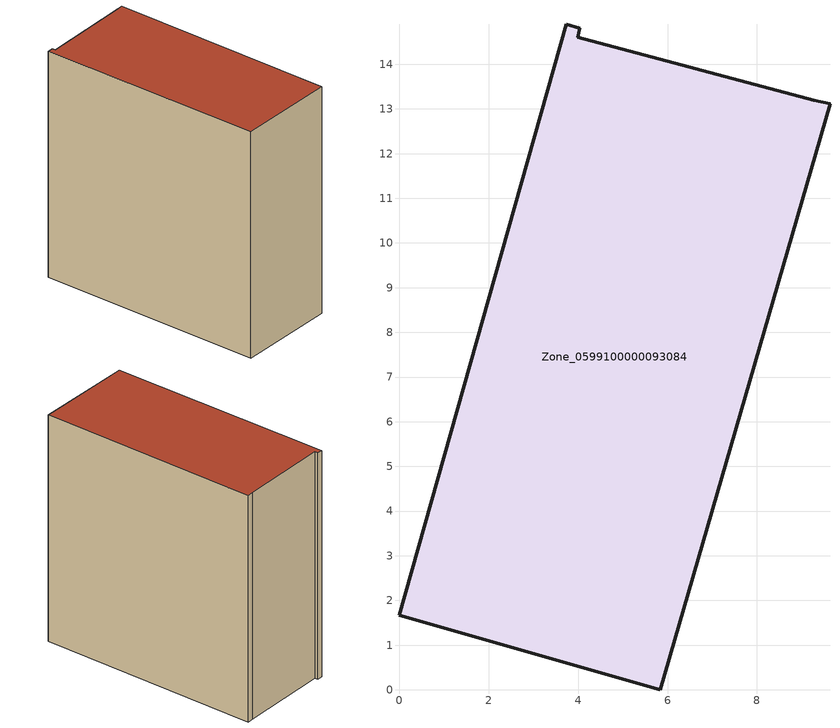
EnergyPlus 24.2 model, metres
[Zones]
Zone_0599100000093084
 floor ground (C_G): 3.73,14.9 4.04,14.8 3.99,14.61 9.27,13.19 9.63,13.12 5.84,0 0,1.67 z0
 wall outside (C_F): 3.99,14.61 4.04,14.8 3.73,14.9 0,1.67 5.84,0 9.63,13.12 9.27,13.19 3.99,14.61 z0:13.99
 roof outside (C_R): 4.04,14.8 3.73,14.9 0,1.67 5.84,0 9.63,13.12 9.27,13.19 3.99,14.61 z13.99
[BUILDING]
Pand.0599100000093084: North Axis=0; Terrain=City; Loads Convergence Tolerance Value=0.04; Temperature Convergence Tolerance Value=0.4; Solar Distribution=FullExterior; Maximum Number of Warmup Days=25; Minimum Number of Warmup Days=1
[Site:Location]
Rotterdam.The.Hague.AP_ZH_NLD Design_Conditions: Latitude=51.96; Longitude=4.45; Time Zone=1; Elevation=-4.5
[SITE:GROUNDTEMPERATURE:BUILDINGSURFACE]
18, 18, 18, 18, 18, 18, 18, 18, 18, 18, 18, 18
[MATERIAL] Thermal Absorptance=0.9; Solar Absorptance=0.7; Visible Absorptance=0.7
Name | Roughness | Thickness | Conductivity | Density | Specific Heat
G.TI.1946 | MediumSmooth | 0.15 | 1 | 540 | 1210
F.TI.1946 | Rough | 0.3 | 0.857143 | 1920 | 840
R.TI.1946 | MediumRough | 0.2 | 0.1 | 1500 | 1000
[CONSTRUCTION]
C_G: G.TI.1946
C_F: F.TI.1946
C_R: R.TI.1946
[ZONE]
Zone_0599100000093084: Type=1; Multiplier=1; Ceiling Height=Autocalculate; Volume=Autocalculate; Floor Area=autocalculate; Part of Total Floor Area=Yes
[ZONEINFILTRATION:DESIGNFLOWRATE]
Infil_Zone_0599100000093084: Zone or ZoneList or Space or SpaceList=Zone_0599100000093084; Schedule=AlwaysOn; Design Flow Rate Calculation Method=Flow/Area; Flow Rate per Floor Area=0.003; Constant Term Coefficient=1; Temperature Term Coefficient=0; Velocity Term Coefficient=0; Velocity Squared Term Coefficient=0
[HVACTEMPLATE:ZONE:IDEALLOADSAIRSYSTEM]
Zone_0599100000093084: Maximum Heating Supply Air Temperature=50; Minimum Cooling Supply Air Temperature=13; Maximum Heating Supply Air Humidity Ratio=0.0156; Minimum Cooling Supply Air Humidity Ratio=0.0077; Heating Limit=NoLimit; Cooling Limit=NoLimit; Dehumidification Control Type=ConstantSensibleHeatRatio; Cooling Sensible Heat Ratio=0.7; Dehumidification Setpoint=60; Humidification Control Type=None; Humidification Setpoint=30; Outdoor Air Method=None; Outdoor Air Flow Rate per Person=0.00944; Outdoor Air Flow Rate per Zone Floor Area=0; Outdoor Air Flow Rate per Zone=0; Demand Controlled Ventilation Type=None; Outdoor Air Economizer Type=NoEconomizer; Heat Recovery Type=None; Sensible Heat Recovery Effectiveness=0.7; Latent Heat Recovery Effectiveness=0.65
[ZONECONTROL:THERMOSTAT]
ThermostatControl_Zone_0599100000093084: Zone or ZoneList=Zone_0599100000093084; Control Type Schedule=DualSetpointControlType; Control 1=Thermostat_Zone_0599100000093084; Temperature Difference Between Cutout And Setpoint=0
[THERMOSTATSETPOINT:DUALSETPOINT]
Thermostat_Zone_0599100000093084: Heating Setpoint Temperature Schedule=HeatingSetpoint_Zone_0599100000093084; Cooling Setpoint Temperature Schedule=CoolingSetpoint_Zone_0599100000093084
[SCHEDULE:COMPACT]
HeatingSetpoint_Zone_0599100000093084: Through: 12/31, For: AllDays, Until: 24:00, 21
CoolingSetpoint_Zone_0599100000093084: Through: 12/31, For: AllDays, Until: 24:00, 24
DualSetpointControlType: Through: 12/31, For: AllDays, Until: 24:00, 4
AlwaysOn: Through: 12/31, For: AllDays, Until: 24:00, 1
